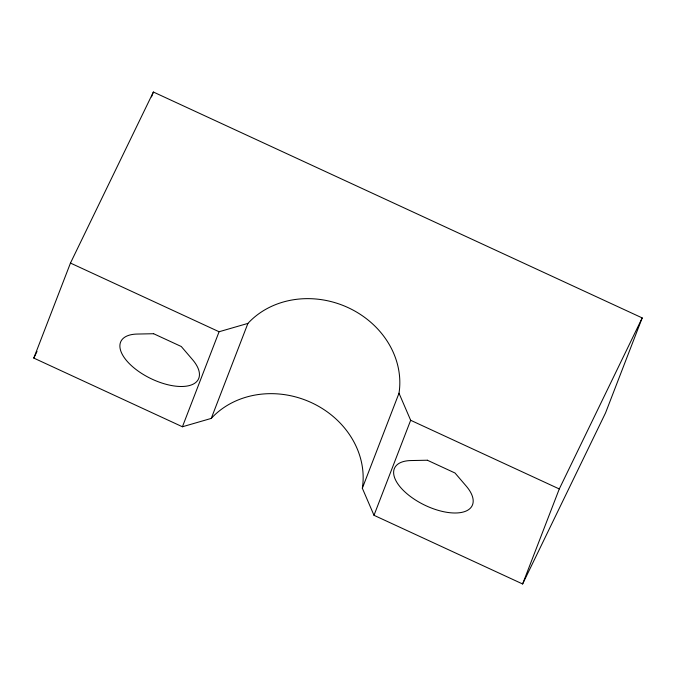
<?xml version="1.0" encoding="UTF-8"?>
<svg xmlns="http://www.w3.org/2000/svg" width="676" height="676" viewBox="0 0 676 676"><rect width="100%" height="100%" fill="white"/><g stroke="black" fill="none" stroke-linecap="round" stroke-linejoin="round"><path stroke-width="1.01" d="M33.8 358.086L70.465 263.065L153.384 92.02L642.2 317.914L605.535 412.935L522.616 583.98L373.997 515.298L362.336 488.233A86.207 75.974 21.1 0 0 311.374 402.617A86.207 75.974 21.1 0 0 211.25 418.41L182.419 426.767L33.8 358.086L37.028 351.435M151.492 96.921L153.384 92.02M182.419 426.767L219.083 331.747L247.915 323.398A86.207 75.974 21.1 0 1 348.039 307.597A86.207 75.974 21.1 0 1 399.001 393.221L410.662 420.278L559.28 488.959L522.616 583.98M211.25 418.41L247.915 323.398M362.336 488.233L399.001 393.221M373.997 515.298L410.662 420.278M559.28 488.959L642.2 317.914M70.465 263.065L219.083 331.747M153.621 333.724L137.203 334.054A43.103 20.314 25.9 0 0 126.834 360.933A43.103 20.314 25.9 0 0 182.14 386.486A43.103 20.314 25.9 0 0 192.508 359.615L181.278 346.509L153.621 333.724M427.359 460.229L410.94 460.559A43.103 20.314 25.9 0 0 400.572 487.43A43.103 20.314 25.9 0 0 455.877 512.991A43.103 20.314 25.9 0 0 466.246 486.12L455.007 473.006L427.359 460.229"/></g></svg>
